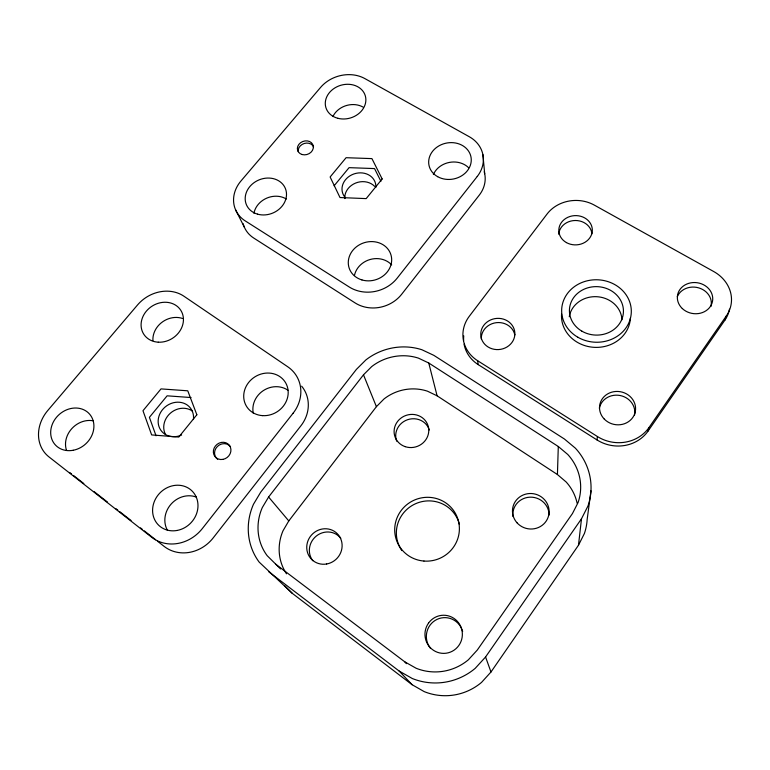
<?xml version="1.0" encoding="UTF-8"?>
<svg xmlns="http://www.w3.org/2000/svg" width="770" height="770" viewBox="0 0 770 770"><rect width="100%" height="100%" fill="white"/><g stroke="black" fill="none" stroke-linecap="round" stroke-linejoin="round"><path stroke-width="1.16" d="M577.125 503.234A47.163 45.565 12.7 0 0 566.181 482.01L557.422 474.532L558.298 446.504L428.755 363.007L418.428 358.127A48.25 45.074 -18.8 0 0 371.698 366.587L363.488 374.807L268.595 497.016L262.31 507.546A50.32 47.49 -44 0 0 267.18 555.69L280.578 568.963M578.482 545.227L581.494 518.768L587.972 506.015A61.167 58.712 8 0 0 575.411 448.207L564.429 439.016L433.837 355.355L421.883 349.734A57.971 54.16 -18.8 0 0 365.914 359.898L356.404 369.379L260.77 492.078L253.484 504.244A60.455 57.057 -44 0 0 259.153 562.081L292.331 593.381L412.142 684.732L424.222 691.624A58.241 57.076 88.2 0 0 481.548 682.393L490.981 671.998L578.482 545.227L584.411 533.485A56.046 54.198 13.5 0 0 587.163 519.461L590.965 490.808M596.981 439.92L597.424 436.532L477.65 360.735A35.045 32.022 -5.9 0 1 469.305 316.268L547.085 214.002A34.39 30.04 -1.7 0 1 594.315 205.109L713.694 271.521A36.421 31.916 8.6 0 1 726.38 315.883L724.849 320.204L648.109 431.007A36.777 33.899 10.7 0 1 596.981 439.92L478.228 364.624A34.756 31.811 -5.8 0 1 464.069 344.161M648.109 431.007L649.004 427.533L726.38 315.883M557.422 474.532L437.1 395.819L427.475 391.189A44.804 42.35 -18.7 0 0 384.018 398.966L376.405 406.666L288.788 520.924L283.023 530.761A46.643 44.39 -47.1 0 0 286.507 573.814M268.836 571.869L399.12 671.026L412.325 678.534A63.458 62.457 -82.8 0 0 475.206 668.35L485.572 656.983L581.494 518.768M334.113 185.801L349.07 167.658L374.538 168.582L380.919 181.306M191.066 397.551L167.119 395.819L149.399 417.34L156.041 435.791M275.554 564.092L404.808 661.854L416.185 668.283A52.812 51.985 -82.7 0 0 468.362 659.803L477.294 650.044L572.457 513.551L578.058 502.589A50.916 48.866 8 0 0 567.76 454.464L558.298 446.504M69.647 472.472L71.533 473.954M73.429 475.427L83.814 483.56M94.209 491.693L107.434 502.04M115.943 508.691L117.829 510.163M119.725 511.646L131.054 520.51M140.506 527.902L142.392 529.385M144.288 530.857L155.627 539.731M157.513 541.214L164.126 546.382A36.277 32.821 -47 0 0 213.174 537.922L300.906 425.791A34.64 31.599 -32.6 0 0 301.657 386.174M284.996 585.98L292.331 593.381M399.12 671.026L412.142 684.732M404.808 661.854L406.377 663.673M268.595 497.016L288.788 520.924M235.524 209.69L244.311 227.102M363.488 374.807L376.405 406.666M485.572 656.983L490.981 671.998M428.755 363.007L437.1 395.819M477.65 360.735L478.228 364.624M482.886 154.558L484.705 173.751M66.393 450.007A22.34 19.317 -42.8 0 1 71.889 428.534A22.34 19.317 -42.8 0 1 93.189 420.786M152.932 340.59A21.387 18.615 -33.5 0 1 182.423 318.433M253.301 413.259A22.128 20.184 -32.6 0 1 263.215 390.679A22.128 20.184 -32.6 0 1 287.951 390.217M167.369 530.174A23.177 20.963 -47 0 1 170.978 504.244A23.177 20.963 -47 0 1 196.331 497.074M217.65 459.315A9.096 8.258 -39.5 0 1 217.39 446.475A9.096 8.258 -39.5 0 1 230.48 446.648M165.521 434.521A18.23 16.237 -39 0 1 170.478 413.095A18.23 16.237 -39 0 1 192.558 411.18M181.624 435.012A18.499 16.42 -38.8 0 1 158.428 424.501A18.499 16.42 -38.8 0 1 175.319 402.364A18.499 16.42 -38.8 0 1 193.434 419.544M484.195 171.72A32.561 28.038 -10.9 0 1 479.248 195.176L401.661 294.265A33.312 29.664 -17.6 0 1 355.066 302.899L253.763 238.065A32.109 27.528 -22.9 0 1 243.137 223.695M433.385 174.501A20.8 17.912 -10.9 0 1 468.632 167.735M354.431 275.554A21.271 18.952 -17.6 0 1 370.091 259.509A21.271 18.952 -17.6 0 1 391.689 264.909M253.936 213.28A20.511 17.585 -22.9 0 1 286.344 199.026M332.919 116.53A19.991 16.719 -16.6 0 1 363.065 107.088M298.202 151.575A8.114 6.824 -19.5 0 1 304.198 143.499A8.114 6.824 -19.5 0 1 313.554 146.781M344.787 198.573A16.901 14.572 -17.1 0 1 355.557 183.087A16.901 14.572 -17.1 0 1 374.663 186.398M345.451 197.823A17.133 14.717 -17.1 0 1 353.998 173.924A17.133 14.717 -17.1 0 1 375.847 187.399M430.44 648.311A18.865 18.49 88.3 0 1 435.117 620.437A18.865 18.49 88.3 0 1 461.654 628.666M462.029 629.571A18.865 18.49 88.3 0 1 462.655 631.458M396.685 441.172A17.258 16.334 -18.7 0 1 407.561 419.717A17.258 16.334 -18.7 0 1 429.323 429.997M512.955 516.535A18.162 17.556 13.4 0 1 529.914 497.17A18.162 17.556 13.4 0 1 549.087 515.043M312.803 560.704A17.96 17.113 -47.5 0 1 316.326 536.035A17.96 17.113 -47.5 0 1 340.783 538.249M401.834 550.588A32.119 31.474 -26.4 0 1 415.396 503.801A32.119 31.474 -26.4 0 1 459.43 524.447M649.004 427.533A37.095 34.149 10.5 0 1 597.424 436.532M558.741 234.234A16.632 14.553 -1.6 0 1 575.219 220.499A16.632 14.553 -1.6 0 1 591.909 233.81M514.822 334.911A17.084 15.612 -6 0 1 488.142 347.02A17.084 15.612 -6 0 1 490.461 320.002A17.084 15.612 -6 0 1 514.822 334.911A16.94 15.506 -5.8 0 0 496.303 322.678A16.94 15.506 -5.8 0 0 481.298 338.983M599.349 408.254A17.931 16.526 10.7 0 1 620.081 395.511A17.931 16.526 10.7 0 1 634.557 415.049M463.646 340.638A34.756 31.811 -5.8 0 1 463.752 335.893M729.479 309.174A36.113 31.695 8.8 0 1 724.849 320.204M677.321 296.642A17.604 15.448 8.7 0 1 698.698 287.864A17.604 15.448 8.7 0 1 710.951 306.441M569.261 316.768A26.517 23.86 3 0 1 596.865 296.71A26.517 23.86 3 0 1 621.968 319.762M630.389 318.029A34.467 30.964 2.8 0 1 594.161 347.337A34.467 30.964 2.8 0 1 561.571 314.15M477.256 176.465L397.243 278.066A34.313 30.357 -17.7 0 1 349.243 286.998L245.207 220.884A33.043 28.105 -22.8 0 1 240.981 180.95L320.638 87.357A32.186 26.68 -16.7 0 1 364.845 78.579L469.238 136.704A33.514 28.644 -11.1 0 1 477.256 176.465M293.149 413.153L202.337 528.557A37.451 33.707 -46.3 0 1 151.738 537.316L48.972 456.908A36.065 30.983 -42.4 0 1 47.788 410.487L137.551 304.939A34.486 29.809 -33.2 0 1 183.953 296.238L287.778 366.799A35.728 32.398 -32.1 0 1 293.149 413.153M382.161 178.958L366.183 198.612L339.994 197.544L330.128 176.984L346.086 157.706L371.929 158.61L382.161 178.958M196.851 414.761L178.765 437.052L151.642 434.925L142.979 410.728L161.017 388.898L187.765 390.804L196.851 414.761M158.283 342.188A22.032 19.038 -33.2 0 0 182.278 313.236A22.032 19.038 -33.2 0 0 146.242 311.292A22.032 19.038 -33.2 0 0 158.283 342.188M262.56 415.636A22.821 20.694 -32.1 0 0 286.69 384.933A22.821 20.694 -32.1 0 0 248.614 382.517A22.821 20.694 -32.1 0 0 262.56 415.636M177.033 530.463A23.918 21.531 -46.3 0 0 194.021 493.243A23.918 21.531 -46.3 0 0 154.809 500.385A23.918 21.531 -46.3 0 0 177.033 530.463M73.169 450.277A23.033 19.789 -42.4 0 0 90.562 415.357A23.033 19.789 -42.4 0 0 53.149 422.383A23.033 19.789 -42.4 0 0 73.169 450.277M222.925 459.382A9.134 8.277 -39.4 0 0 229.345 445.281A9.134 8.277 -39.4 0 0 214.166 448.025A9.134 8.277 -39.4 0 0 222.925 459.382M361.929 279.933A21.916 19.385 -17.7 0 0 391.458 257.055A21.916 19.385 -17.7 0 0 356.558 246.698A21.916 19.385 -17.7 0 0 361.929 279.933M257.498 214.137A21.108 17.951 -22.8 0 0 286.392 192.413A21.108 17.951 -22.8 0 0 253.648 182.962A21.108 17.951 -22.8 0 0 257.498 214.137M337.895 118.301A20.559 17.036 -16.7 0 0 365.692 97.549A20.559 17.036 -16.7 0 0 333.169 89.079A20.559 17.036 -16.7 0 0 337.895 118.301M437.649 176.677A21.406 18.297 -11.1 0 0 471.173 161.652A21.406 18.297 -11.1 0 0 441.066 144.789A21.406 18.297 -11.1 0 0 437.649 176.677M302.186 154.539A8.143 6.843 -19.5 0 0 313.313 146.281A8.143 6.843 -19.5 0 0 300.57 142.729A8.143 6.843 -19.5 0 0 302.186 154.539M405.184 446.648A17.441 16.488 -18.7 0 0 428.563 427.841A17.441 16.488 -18.7 0 0 400.535 418.437A17.441 16.488 -18.7 0 0 405.184 446.648M428.524 623.103A19.067 18.701 89.2 0 0 441.72 653.278A19.067 18.701 89.2 0 0 460.749 626.559A19.067 18.701 89.2 0 0 428.524 623.103M516.968 522.743A18.364 17.739 12.6 0 0 548.125 517.267A18.364 17.739 12.6 0 0 527.257 493.782A18.364 17.739 12.6 0 0 516.968 522.743M326.653 563.987A18.153 17.277 -47 0 0 338.511 535.073A18.153 17.277 -47 0 0 308.115 540.453A18.153 17.277 -47 0 0 326.653 563.987M423.952 561.051A32.475 31.782 -26.1 0 0 456.475 515.486A32.475 31.782 -26.1 0 0 400.708 511.145A32.475 31.782 -26.1 0 0 423.952 561.051M604.286 419.082A18.085 16.651 10.5 0 0 634.769 413.577A18.085 16.651 10.5 0 0 613.594 391.738A18.085 16.651 10.5 0 0 604.286 419.082M566.422 242.589A16.767 14.649 -1.7 0 0 592.303 230.904A16.767 14.649 -1.7 0 0 567.971 217.246A16.767 14.649 -1.7 0 0 566.422 242.589M682.316 308.549A17.758 15.564 8.6 0 0 712.067 303.014A17.758 15.564 8.6 0 0 690.738 282.86A17.758 15.564 8.6 0 0 682.316 308.549M581.908 331.177A27.027 24.236 2.6 0 0 623.421 312.168A27.027 24.236 2.6 0 0 583.949 289.26A27.027 24.236 2.6 0 0 581.908 331.177M577.837 337.231A34.833 31.233 2.6 0 0 631.284 312.601A34.833 31.233 2.6 0 0 580.33 283.187A34.833 31.233 2.6 0 0 577.837 337.231"/></g></svg>
